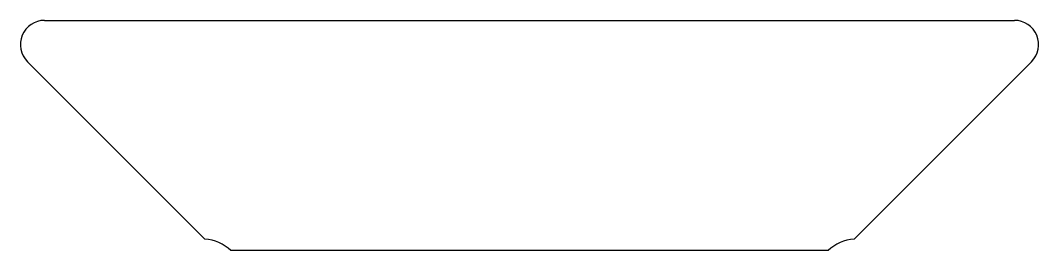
# Model space of a CAD drawing. Header units: millimetres. Extents: x -96.3 to -12.3, y 0.3 to 19.3.
import ezdxf

# ---------------------------------------------------------------- set-up
doc = ezdxf.new("R2010")
doc.units = ezdxf.units.MM

msp = doc.modelspace()

# ---------------------------------------------------------------- linework, layer by layer
at = {"color": 7, "linetype": 'Continuous', "lineweight": 25}
for p, q in [((-94.294, 19.293), (-14.294, 19.293)), ((-81.074, 1.243), (-95.709, 15.878)), ((-12.88, 15.878), (-27.515, 1.243)), ((-29.654, 0.293), (-78.935, 0.293))]:
    msp.add_line(p, q, dxfattribs=at)
for centre, radius, start, end in [((-94.294, 17.293), 2, 90, 225), ((-14.294, 17.293), 2, 315, 90), ((-81.294, -2.135), 3.385, 45.80805, 86.26003), ((-27.294, -2.135), 3.385, 93.73997, 134.19195)]:
    msp.add_arc(centre, radius, start, end, dxfattribs=at)

doc.saveas('drawing.dxf')
